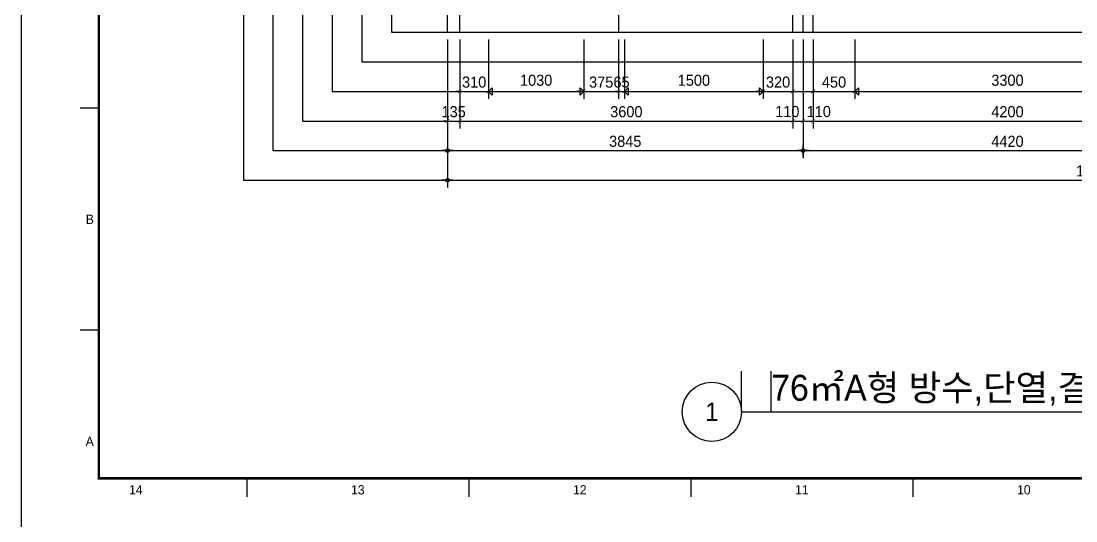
# Model space of a CAD drawing. Header units: millimetres. Extents: x -24416 to 92204, y -190080 to 23760.
# Drawn here: x 50154 to 61557, y 220 to 5622 of the extents above; entities that cross this region are included whole.
import ezdxf
from ezdxf.enums import TextEntityAlignment as Align
from ezdxf.xclip import XClip

# ---------------------------------------------------------------- set-up
doc = ezdxf.new("R2010")
doc.units = ezdxf.units.MM
doc.header["$LTSCALE"] = 50
doc.header["$XCLIPFRAME"] = 0
doc.linetypes.add('AUDIT_D_220706163347-0', pattern=[0])
doc.linetypes.add('CEN', pattern=[62, 60, -1, 0, -1])
doc.layers.get('defpoints').update_dxf_attribs({"color": 139})
for name, color, linetype in [('AA-BORD-FORM', 7, 'Continuous'), ('AA-BORD-TEXT', 3, 'Continuous'), ('AA-XXXX-DIMS', 7, 'Continuous'), ('AA-XXXX-SYMB', 7, 'Continuous'), ('AA-XXXX-TEXT', 3, 'Continuous'), ('ARDM', 7, 'Continuous'), ('CEN_CON', 1, 'CEN'), ('CEN_WALL', 12, 'CEN'), ('DIM', 7, 'AUDIT_D_220706163347-0')]:
    doc.layers.add(name, color=color, linetype=linetype)
doc.layers.add('Defpoint', color=135, linetype='Continuous', plot=False)
doc.layers.add('MC', color=135, linetype='Continuous', plot=False)
doc.styles.add('HAUD01', font='Dotum.ttf')
doc.styles.add('맑은고딕', font='malgun.ttf', dxfattribs={"width": 0.9})
doc.dimstyles.new('DIM_40', dxfattribs={"dimscale": 40, "dimtxt": 3, "dimasz": 1, "dimexe": 2, "dimexo": 2, "dimgap": 1, "dimtad": 1, "dimdec": 0, "dimzin": 0, "dimdsep": 46, "dimtxsty": '맑은고딕', "dimblk1": 'DIMDOT', "dimblk2": 'DIMDOT', "dimsah": 1, "dimcen": 0.09, "dimdle": 2, "dimclrd": 7, "dimclre": 7, "dimclrt": 3, "dimadec": 0, "dimazin": 0, "dimtfac": 1, "dimtdec": 0, "dimtix": 1, "dimtmove": 2, "dimatfit": 3, "dimldrblk": 'DIMDOT', "dimfxl": 2, "dimtolj": 1, "dimtzin": 0, "dimarcsym": 0})
doc.dimstyles.new('MCDIM_40', dxfattribs={"dimscale": 40, "dimtxt": 3, "dimasz": 1, "dimexe": 2, "dimexo": 2, "dimgap": 1, "dimtad": 1, "dimdec": 0, "dimzin": 0, "dimdsep": 46, "dimtxsty": '맑은고딕', "dimblk1": 'ARCHTICK', "dimblk2": 'ARCHTICK', "dimsah": 1, "dimcen": 0.09, "dimdle": 2, "dimclrd": 7, "dimclre": 7, "dimclrt": 3, "dimadec": 0, "dimazin": 0, "dimtfac": 1, "dimtdec": 0, "dimtix": 1, "dimtmove": 2, "dimatfit": 3, "dimldrblk": 'ARCHTICK', "dimfxl": 1, "dimtolj": 1, "dimtzin": 0, "dimarcsym": 0})
doc.dimstyles.new('외부80-WIN', dxfattribs={"dimscale": 40, "dimtxt": 3, "dimasz": 1, "dimexe": 2, "dimexo": 2.5, "dimgap": 1.5, "dimtad": 1, "dimdec": 0, "dimzin": 0, "dimdsep": 46, "dimtxsty": '맑은고딕', "dimblk": 'DO2-2', "dimblk1": 'DO2-2', "dimblk2": 'DIMDOT', "dimcen": 0.09, "dimdle": 2, "dimclrd": 7, "dimclre": 7, "dimclrt": 3, "dimadec": 0, "dimazin": 0, "dimtfac": 1, "dimtdec": 0, "dimtix": 1, "dimtmove": 2, "dimatfit": 3, "dimldrblk": 'DO2-2', "dimfxl": 1, "dimtolj": 1, "dimtzin": 0, "dimarcsym": 0})

# ---------------------------------------------------------------- blocks, each defined once
blk = doc.blocks.new('XR-FORM 청주월명')
at = {"layer": 'AA-BORD-FORM', "color": 2}
for p, q in [((21, 117), (16, 117)), ((21, 57), (16, 57)), ((61, 17), (61, 12)), ((121, 17), (121, 12)), ((181, 17), (181, 12)), ((241, 17), (241, 12))]:
    blk.add_line(p, q, dxfattribs=at)
at = {"layer": 'AA-BORD-FORM', "color": 1}
blk.add_lwpolyline([(0, 0), (841, 0), (841, 594), (0, 594)], close=True, dxfattribs=at)
at = {"layer": 'AA-BORD-FORM', "color": 2, "const_width": 0.682}
blk.add_lwpolyline([(21, 17), (21, 577), (821, 577), (821, 17)], close=True, dxfattribs=at)
at = {"layer": 'AA-BORD-TEXT', "color": 7, "style": 'HAUD01'}
for s, p in [('B', (18.58, 87)), ('A', (18.54, 27)), ('14', (31, 13.9)), ('13', (91, 13.9)), ('12', (151, 13.9)), ('11', (211, 13.9)), ('10', (271, 13.9))]:
    blk.add_text(s, height=2.5, dxfattribs=at).set_placement(p, align=Align.MIDDLE_CENTER)
blk = doc.blocks.new('U-76A(확장)')
at = {"layer": 'CEN_CON'}
for p, q in [((10185, -300), (10185, 10335)), ((14030, -300), (14030, 10335))]:
    blk.add_line(p, q, dxfattribs=at)
at = {"layer": 'CEN_WALL'}
blk.add_line((12180, 1970), (12180, -300), dxfattribs=at)
at = {"layer": 'MC'}
for p, q in [((10075, -300), (10075, 10335)), ((13895, -300), (13895, 10335)), ((10295, -300), (10295, 5430))]:
    blk.add_line(p, q, dxfattribs=at)
blk = doc.blocks.new('U-76A(확장)3')
at = {"layer": 'CEN_CON'}
blk.add_line((14595, 10035), (4720, 10035), dxfattribs=at)
blk = doc.blocks.new('DIMDOT')
at = {"layer": 'AA-XXXX-DIMS'}
for p, q in [((-1.5, 0), (1.5, 0)), ((0, -1.5), (0, 1.5))]:
    blk.add_line(p, q, dxfattribs=at)
for radius in [0.5, 0.25]:
    blk.add_circle((0, 0), radius, dxfattribs=at)
blk = doc.blocks.new('*D646')
at = {"layer": 'defpoints', "color": 0, "transparency": 16777216}
for p in [(7695, -18258), (21725, -18258), (21725, -19858)]:
    blk.add_point(p, dxfattribs=at)
at = {"layer": 'DIM', "color": 7, "lineweight": -2, "transparency": 16777216}
for p, q in [((7695, -18338), (7695, -19938)), ((21725, -18338), (21725, -19938)), ((7735, -19858), (21685, -19858))]:
    blk.add_line(p, q, dxfattribs=at)
at = {"layer": 'DIM', "color": 7, "lineweight": -2, "transparency": 16777216, "xscale": 40, "yscale": 40, "zscale": 40, "rotation": 180}
blk.add_blockref('DIMDOT', (7695, -19858), dxfattribs=at)
at = {"layer": 'DIM', "color": 7, "lineweight": -2, "transparency": 16777216, "xscale": 40, "yscale": 40, "zscale": 40}
blk.add_blockref('DIMDOT', (21725, -19858), dxfattribs=at)
at = {"layer": 'DIM', "color": 3, "transparency": 16777216, "insert": (14710, -19758), "char_height": 120, "attachment_point": 5, "style": 'HAUD01'}
blk.add_mtext('\\A1;14030', dxfattribs=at)
blk = doc.blocks.new('*D647')
at = {"layer": 'defpoints', "color": 0, "transparency": 16777216}
for p in [(7695, -18258), (11540, -18258), (11540, -19538)]:
    blk.add_point(p, dxfattribs=at)
at = {"layer": 'DIM', "color": 7, "lineweight": -2, "transparency": 16777216}
for p, q in [((7695, -18338), (7695, -19618)), ((11540, -18338), (11540, -19618)), ((7735, -19538), (11500, -19538))]:
    blk.add_line(p, q, dxfattribs=at)
at = {"layer": 'DIM', "color": 7, "lineweight": -2, "transparency": 16777216, "xscale": 40, "yscale": 40, "zscale": 40, "rotation": 180}
blk.add_blockref('DIMDOT', (7695, -19538), dxfattribs=at)
at = {"layer": 'DIM', "color": 7, "lineweight": -2, "transparency": 16777216, "xscale": 40, "yscale": 40, "zscale": 40}
blk.add_blockref('DIMDOT', (11540, -19538), dxfattribs=at)
at = {"layer": 'DIM', "color": 3, "transparency": 16777216, "insert": (9618, -19438), "char_height": 120, "attachment_point": 5, "style": 'HAUD01'}
blk.add_mtext('\\A1;3845', dxfattribs=at)
blk = doc.blocks.new('*D648')
at = {"layer": 'defpoints', "color": 0, "transparency": 16777216}
for p in [(11540, -18258), (15960, -18258), (15960, -19538)]:
    blk.add_point(p, dxfattribs=at)
at = {"layer": 'DIM', "color": 7, "lineweight": -2, "transparency": 16777216}
for p, q in [((11540, -18338), (11540, -19618)), ((15960, -18338), (15960, -19618)), ((11580, -19538), (15920, -19538))]:
    blk.add_line(p, q, dxfattribs=at)
at = {"layer": 'DIM', "color": 7, "lineweight": -2, "transparency": 16777216, "xscale": 40, "yscale": 40, "zscale": 40, "rotation": 180}
blk.add_blockref('DIMDOT', (11540, -19538), dxfattribs=at)
at = {"layer": 'DIM', "color": 7, "lineweight": -2, "transparency": 16777216, "xscale": 40, "yscale": 40, "zscale": 40}
blk.add_blockref('DIMDOT', (15960, -19538), dxfattribs=at)
at = {"layer": 'DIM', "color": 3, "transparency": 16777216, "insert": (13750, -19438), "char_height": 120, "attachment_point": 5, "style": 'HAUD01'}
blk.add_mtext('\\A1;4420', dxfattribs=at)
blk = doc.blocks.new('_ArchTick')
at = {"color": 0, "linetype": 'ByBlock', "const_width": 0.15}
blk.add_lwpolyline([(-0.5, -0.5), (0.5, 0.5)], dxfattribs=at)
blk = doc.blocks.new('*D651')
at = {"layer": 'defpoints', "color": 0, "transparency": 16777216}
for p in [(7695, -18258), (7830, -18258), (7830, -19218)]:
    blk.add_point(p, dxfattribs=at)
at = {"layer": 'DIM', "color": 7, "lineweight": -2, "transparency": 16777216}
for p, q in [((7695, -18338), (7695, -19298)), ((7830, -18338), (7830, -19298)), ((7695, -19218), (7655, -19218)), ((7695, -19218), (7830, -19218)), ((7830, -19218), (7870, -19218))]:
    blk.add_line(p, q, dxfattribs=at)
at = {"layer": 'DIM', "color": 7, "lineweight": -2, "transparency": 16777216, "xscale": 40, "yscale": 40, "zscale": 40}
blk.add_blockref('_ArchTick', (7695, -19218), dxfattribs=at)
at = {"layer": 'DIM', "color": 7, "lineweight": -2, "transparency": 16777216, "xscale": 40, "yscale": 40, "zscale": 40, "rotation": 180}
blk.add_blockref('_ArchTick', (7830, -19218), dxfattribs=at)
at = {"layer": 'DIM', "color": 3, "transparency": 16777216, "insert": (7763, -19118), "char_height": 120, "attachment_point": 5, "style": 'HAUD01'}
blk.add_mtext('\\A1;135', dxfattribs=at)
blk = doc.blocks.new('*D652')
at = {"layer": 'defpoints', "color": 0, "transparency": 16777216}
for p in [(7830, -18258), (11430, -18258), (11430, -19218)]:
    blk.add_point(p, dxfattribs=at)
at = {"layer": 'DIM', "color": 7, "lineweight": -2, "transparency": 16777216}
for p, q in [((7830, -18338), (7830, -19298)), ((11430, -18338), (11430, -19298)), ((7750, -19218), (11510, -19218))]:
    blk.add_line(p, q, dxfattribs=at)
at = {"layer": 'DIM', "color": 7, "lineweight": -2, "transparency": 16777216, "xscale": 40, "yscale": 40, "zscale": 40, "rotation": 180}
blk.add_blockref('_ArchTick', (7830, -19218), dxfattribs=at)
at = {"layer": 'DIM', "color": 7, "lineweight": -2, "transparency": 16777216, "xscale": 40, "yscale": 40, "zscale": 40}
blk.add_blockref('_ArchTick', (11430, -19218), dxfattribs=at)
at = {"layer": 'DIM', "color": 3, "transparency": 16777216, "insert": (9630, -19118), "char_height": 120, "attachment_point": 5, "style": 'HAUD01'}
blk.add_mtext('\\A1;3600', dxfattribs=at)
blk = doc.blocks.new('*D653')
at = {"layer": 'defpoints', "color": 0, "transparency": 16777216}
for p in [(11430, -18258), (11540, -18258), (11540, -19218)]:
    blk.add_point(p, dxfattribs=at)
at = {"layer": 'DIM', "color": 7, "lineweight": -2, "transparency": 16777216}
for p, q in [((11430, -18338), (11430, -19298)), ((11540, -18338), (11540, -19298)), ((11350, -19218), (11620, -19218))]:
    blk.add_line(p, q, dxfattribs=at)
at = {"layer": 'DIM', "color": 7, "lineweight": -2, "transparency": 16777216, "xscale": 40, "yscale": 40, "zscale": 40, "rotation": 180}
blk.add_blockref('_ArchTick', (11430, -19218), dxfattribs=at)
at = {"layer": 'DIM', "color": 7, "lineweight": -2, "transparency": 16777216, "xscale": 40, "yscale": 40, "zscale": 40}
blk.add_blockref('_ArchTick', (11540, -19218), dxfattribs=at)
at = {"layer": 'DIM', "color": 3, "transparency": 16777216, "insert": (11370, -19116), "char_height": 120, "attachment_point": 5, "style": 'HAUD01'}
blk.add_mtext('\\A1;110', dxfattribs=at)
blk = doc.blocks.new('*D654')
at = {"layer": 'defpoints', "color": 0, "transparency": 16777216}
for p in [(11540, -18258), (11650, -18258), (11650, -19218)]:
    blk.add_point(p, dxfattribs=at)
at = {"layer": 'DIM', "color": 7, "lineweight": -2, "transparency": 16777216}
for p, q in [((11540, -18338), (11540, -19298)), ((11650, -18338), (11650, -19298)), ((11460, -19218), (11730, -19218))]:
    blk.add_line(p, q, dxfattribs=at)
at = {"layer": 'DIM', "color": 7, "lineweight": -2, "transparency": 16777216, "xscale": 40, "yscale": 40, "zscale": 40, "rotation": 180}
blk.add_blockref('_ArchTick', (11540, -19218), dxfattribs=at)
at = {"layer": 'DIM', "color": 7, "lineweight": -2, "transparency": 16777216, "xscale": 40, "yscale": 40, "zscale": 40}
blk.add_blockref('_ArchTick', (11650, -19218), dxfattribs=at)
at = {"layer": 'DIM', "color": 3, "transparency": 16777216, "insert": (11710, -19116), "char_height": 120, "attachment_point": 5, "style": 'HAUD01'}
blk.add_mtext('\\A1;110', dxfattribs=at)
blk = doc.blocks.new('*D655')
at = {"layer": 'defpoints', "color": 0, "transparency": 16777216}
for p in [(11650, -18258), (15850, -18258), (15850, -19218)]:
    blk.add_point(p, dxfattribs=at)
at = {"layer": 'DIM', "color": 7, "lineweight": -2, "transparency": 16777216}
for p, q in [((11650, -18338), (11650, -19298)), ((15850, -18338), (15850, -19298)), ((11570, -19218), (15930, -19218))]:
    blk.add_line(p, q, dxfattribs=at)
at = {"layer": 'DIM', "color": 7, "lineweight": -2, "transparency": 16777216, "xscale": 40, "yscale": 40, "zscale": 40, "rotation": 180}
blk.add_blockref('_ArchTick', (11650, -19218), dxfattribs=at)
at = {"layer": 'DIM', "color": 7, "lineweight": -2, "transparency": 16777216, "xscale": 40, "yscale": 40, "zscale": 40}
blk.add_blockref('_ArchTick', (15850, -19218), dxfattribs=at)
at = {"layer": 'DIM', "color": 3, "transparency": 16777216, "insert": (13750, -19118), "char_height": 120, "attachment_point": 5, "style": 'HAUD01'}
blk.add_mtext('\\A1;4200', dxfattribs=at)
blk = doc.blocks.new('*D663')
at = {"layer": 'defpoints', "color": 0, "transparency": 16777216}
for p in [(7830, -18258), (8140, -18258), (8140, -18898)]:
    blk.add_point(p, dxfattribs=at)
at = {"layer": 'DIM', "color": 7, "lineweight": -2, "transparency": 16777216}
for p, q in [((7830, -18338), (7830, -18978)), ((8140, -18338), (8140, -18978)), ((7830, -18898), (7790, -18898)), ((7830, -18898), (8140, -18898)), ((8140, -18898), (8180, -18898))]:
    blk.add_line(p, q, dxfattribs=at)
at = {"layer": 'DIM', "color": 7, "lineweight": -2, "transparency": 16777216, "xscale": 40, "yscale": 40, "zscale": 40}
blk.add_blockref('_ArchTick', (7830, -18898), dxfattribs=at)
at = {"layer": 'DIM', "color": 7, "lineweight": -2, "transparency": 16777216, "xscale": 40, "yscale": 40, "zscale": 40, "rotation": 180}
blk.add_blockref('_ArchTick', (8140, -18898), dxfattribs=at)
at = {"layer": 'DIM', "color": 3, "transparency": 16777216, "insert": (7985, -18798), "char_height": 120, "attachment_point": 5, "style": 'HAUD01'}
blk.add_mtext('\\A1;310', dxfattribs=at)
blk = doc.blocks.new('DO2-2')
at = {"layer": 'ARDM'}
blk.add_line((0, 0), (-2, 0), dxfattribs=at)
blk.add_lwpolyline([(-1, -1), (-1, 1), (0, 0)], close=True, dxfattribs=at)
blk = doc.blocks.new('*D664')
at = {"layer": 'defpoints', "color": 0, "transparency": 16777216}
for p in [(8140, -18258), (9170, -18258), (9170, -18898)]:
    blk.add_point(p, dxfattribs=at)
at = {"layer": 'DIM', "color": 7, "lineweight": -2, "transparency": 16777216}
for p, q in [((8140, -18358), (8140, -18978)), ((9170, -18358), (9170, -18978)), ((8180, -18898), (9130, -18898))]:
    blk.add_line(p, q, dxfattribs=at)
at = {"layer": 'DIM', "color": 7, "lineweight": -2, "transparency": 16777216, "xscale": 40, "yscale": 40, "zscale": 40, "rotation": 180}
blk.add_blockref('DO2-2', (8140, -18898), dxfattribs=at)
at = {"layer": 'DIM', "color": 7, "lineweight": -2, "transparency": 16777216, "xscale": 40, "yscale": 40, "zscale": 40}
blk.add_blockref('DO2-2', (9170, -18898), dxfattribs=at)
at = {"layer": 'DIM', "color": 3, "transparency": 16777216, "insert": (8655, -18778), "char_height": 120, "attachment_point": 5, "style": 'HAUD01'}
blk.add_mtext('\\A1;1030', dxfattribs=at)
blk = doc.blocks.new('*D665')
at = {"layer": 'defpoints', "color": 0, "transparency": 16777216}
for p in [(9545, -18258), (9610, -18258), (9610, -18898)]:
    blk.add_point(p, dxfattribs=at)
at = {"layer": 'DIM', "color": 7, "lineweight": -2, "transparency": 16777216}
for p, q in [((9545, -18338), (9545, -18978)), ((9610, -18338), (9610, -18978)), ((9545, -18898), (9505, -18898)), ((9545, -18898), (9610, -18898)), ((9610, -18898), (9650, -18898))]:
    blk.add_line(p, q, dxfattribs=at)
at = {"layer": 'DIM', "color": 7, "lineweight": -2, "transparency": 16777216, "xscale": 40, "yscale": 40, "zscale": 40}
blk.add_blockref('_ArchTick', (9545, -18898), dxfattribs=at)
at = {"layer": 'DIM', "color": 7, "lineweight": -2, "transparency": 16777216, "xscale": 40, "yscale": 40, "zscale": 40, "rotation": 180}
blk.add_blockref('_ArchTick', (9610, -18898), dxfattribs=at)
at = {"layer": 'DIM', "color": 3, "transparency": 16777216, "insert": (9578, -18798), "char_height": 120, "attachment_point": 5, "style": 'HAUD01'}
blk.add_mtext('\\A1;65', dxfattribs=at)
blk = doc.blocks.new('*D666')
at = {"layer": 'defpoints', "color": 0, "transparency": 16777216}
for p in [(9610, -18258), (11110, -18258), (11110, -18898)]:
    blk.add_point(p, dxfattribs=at)
at = {"layer": 'DIM', "color": 7, "lineweight": -2, "transparency": 16777216}
for p, q in [((9610, -18358), (9610, -18978)), ((11110, -18358), (11110, -18978)), ((9650, -18898), (11070, -18898))]:
    blk.add_line(p, q, dxfattribs=at)
at = {"layer": 'DIM', "color": 7, "lineweight": -2, "transparency": 16777216, "xscale": 40, "yscale": 40, "zscale": 40, "rotation": 180}
blk.add_blockref('DO2-2', (9610, -18898), dxfattribs=at)
at = {"layer": 'DIM', "color": 7, "lineweight": -2, "transparency": 16777216, "xscale": 40, "yscale": 40, "zscale": 40}
blk.add_blockref('DO2-2', (11110, -18898), dxfattribs=at)
at = {"layer": 'DIM', "color": 3, "transparency": 16777216, "insert": (10360, -18778), "char_height": 120, "attachment_point": 5, "style": 'HAUD01'}
blk.add_mtext('\\A1;1500', dxfattribs=at)
blk = doc.blocks.new('*D667')
at = {"layer": 'defpoints', "color": 0, "transparency": 16777216}
for p in [(11110, -18258), (11430, -18258), (11430, -18898)]:
    blk.add_point(p, dxfattribs=at)
at = {"layer": 'DIM', "color": 7, "lineweight": -2, "transparency": 16777216}
for p, q in [((11110, -18338), (11110, -18978)), ((11430, -18338), (11430, -18978)), ((11110, -18898), (11070, -18898)), ((11110, -18898), (11430, -18898)), ((11430, -18898), (11470, -18898))]:
    blk.add_line(p, q, dxfattribs=at)
at = {"layer": 'DIM', "color": 7, "lineweight": -2, "transparency": 16777216, "xscale": 40, "yscale": 40, "zscale": 40}
blk.add_blockref('_ArchTick', (11110, -18898), dxfattribs=at)
at = {"layer": 'DIM', "color": 7, "lineweight": -2, "transparency": 16777216, "xscale": 40, "yscale": 40, "zscale": 40, "rotation": 180}
blk.add_blockref('_ArchTick', (11430, -18898), dxfattribs=at)
at = {"layer": 'DIM', "color": 3, "transparency": 16777216, "insert": (11270, -18798), "char_height": 120, "attachment_point": 5, "style": 'HAUD01'}
blk.add_mtext('\\A1;320', dxfattribs=at)
blk = doc.blocks.new('*D668')
at = {"layer": 'defpoints', "color": 0, "transparency": 16777216}
for p in [(11650, -18258), (12100, -18258), (12100, -18898)]:
    blk.add_point(p, dxfattribs=at)
at = {"layer": 'DIM', "color": 7, "lineweight": -2, "transparency": 16777216}
for p, q in [((11650, -18338), (11650, -18978)), ((12100, -18338), (12100, -18978)), ((11570, -18898), (12180, -18898))]:
    blk.add_line(p, q, dxfattribs=at)
at = {"layer": 'DIM', "color": 7, "lineweight": -2, "transparency": 16777216, "xscale": 40, "yscale": 40, "zscale": 40, "rotation": 180}
blk.add_blockref('_ArchTick', (11650, -18898), dxfattribs=at)
at = {"layer": 'DIM', "color": 7, "lineweight": -2, "transparency": 16777216, "xscale": 40, "yscale": 40, "zscale": 40}
blk.add_blockref('_ArchTick', (12100, -18898), dxfattribs=at)
at = {"layer": 'DIM', "color": 3, "transparency": 16777216, "insert": (11875, -18798), "char_height": 120, "attachment_point": 5, "style": 'HAUD01'}
blk.add_mtext('\\A1;450', dxfattribs=at)
blk = doc.blocks.new('*D669')
at = {"layer": 'defpoints', "color": 0, "transparency": 16777216}
for p in [(12100, -18258), (15400, -18258), (15400, -18898)]:
    blk.add_point(p, dxfattribs=at)
at = {"layer": 'DIM', "color": 7, "lineweight": -2, "transparency": 16777216}
for p, q in [((12100, -18358), (12100, -18978)), ((15400, -18358), (15400, -18978)), ((12140, -18898), (15360, -18898))]:
    blk.add_line(p, q, dxfattribs=at)
at = {"layer": 'DIM', "color": 7, "lineweight": -2, "transparency": 16777216, "xscale": 40, "yscale": 40, "zscale": 40, "rotation": 180}
blk.add_blockref('DO2-2', (12100, -18898), dxfattribs=at)
at = {"layer": 'DIM', "color": 7, "lineweight": -2, "transparency": 16777216, "xscale": 40, "yscale": 40, "zscale": 40}
blk.add_blockref('DO2-2', (15400, -18898), dxfattribs=at)
at = {"layer": 'DIM', "color": 3, "transparency": 16777216, "insert": (13750, -18778), "char_height": 120, "attachment_point": 5, "style": 'HAUD01'}
blk.add_mtext('\\A1;3300', dxfattribs=at)
blk = doc.blocks.new('*D677')
at = {"layer": 'defpoints', "color": 0, "transparency": 16777216}
for p in [(9170, -18258), (9545, -18258), (9545, -18898)]:
    blk.add_point(p, dxfattribs=at)
at = {"layer": 'DIM', "color": 7, "lineweight": -2, "transparency": 16777216}
for p, q in [((9170, -18338), (9170, -18978)), ((9545, -18338), (9545, -18978)), ((9090, -18898), (9625, -18898))]:
    blk.add_line(p, q, dxfattribs=at)
at = {"layer": 'DIM', "color": 7, "lineweight": -2, "transparency": 16777216, "xscale": 40, "yscale": 40, "zscale": 40, "rotation": 180}
blk.add_blockref('_ArchTick', (9170, -18898), dxfattribs=at)
at = {"layer": 'DIM', "color": 7, "lineweight": -2, "transparency": 16777216, "xscale": 40, "yscale": 40, "zscale": 40}
blk.add_blockref('_ArchTick', (9545, -18898), dxfattribs=at)
at = {"layer": 'DIM', "color": 3, "transparency": 16777216, "insert": (9358, -18798), "char_height": 120, "attachment_point": 5, "style": 'HAUD01'}
blk.add_mtext('\\A1;375', dxfattribs=at)
blk = doc.blocks.new('DIM-1108')
at = {"layer": 'DIM'}
for base, p1, p2, dimstyle, override, picture, middle in [((7830, -19217.9), (7695, -18257.9), (7830, -18257.9), 'MCDIM_40', {"dimtxsty": 'HAUD01'}, '*D651', (7762.5, -19117.8)), ((21725, -19857.9), (7695, -18257.9), (21725, -18257.9), 'DIM_40', {"dimscale": 40, "dimtxsty": 'HAUD01'}, '*D646', (14710, -19757.8)), ((11540, -19537.9), (7695, -18257.9), (11540, -18257.9), 'DIM_40', {"dimscale": 40, "dimtxsty": 'HAUD01'}, '*D647', (9617.5, -19437.8)), ((11430, -19217.9), (7830, -18257.9), (11430, -18257.9), 'MCDIM_40', {"dimtxsty": 'HAUD01'}, '*D652', (9630, -19117.8)), ((8140, -18897.9), (7830, -18257.9), (8140, -18257.9), 'MCDIM_40', {"dimtxsty": 'HAUD01'}, '*D663', (7985, -18797.8)), ((9170, -18897.9), (8140, -18257.9), (9170, -18257.9), '외부80-WIN', {"dimtxsty": 'HAUD01'}, '*D664', (8655, -18777.8)), ((9545, -18897.9), (9170, -18257.9), (9545, -18257.9), 'MCDIM_40', {"dimtxsty": 'HAUD01'}, '*D677', (9357.5, -18797.8)), ((9610, -18897.9), (9545, -18257.9), (9610, -18257.9), 'MCDIM_40', {"dimtxsty": 'HAUD01'}, '*D665', (9577.5, -18797.8)), ((11110, -18897.9), (9610, -18257.9), (11110, -18257.9), '외부80-WIN', {"dimtxsty": 'HAUD01'}, '*D666', (10360, -18777.8)), ((11430, -18897.9), (11110, -18257.9), (11430, -18257.9), 'MCDIM_40', {"dimtxsty": 'HAUD01'}, '*D667', (11270, -18797.8)), ((15960, -19537.9), (11540, -18257.9), (15960, -18257.9), 'DIM_40', {"dimscale": 40, "dimtxsty": 'HAUD01'}, '*D648', (13750, -19437.8)), ((15850, -19217.9), (11650, -18257.9), (15850, -18257.9), 'MCDIM_40', {"dimtxsty": 'HAUD01'}, '*D655', (13750, -19117.8)), ((12100, -18897.9), (11650, -18257.9), (12100, -18257.9), 'MCDIM_40', {"dimtxsty": 'HAUD01'}, '*D668', (11875, -18797.8)), ((15400, -18897.9), (12100, -18257.9), (15400, -18257.9), '외부80-WIN', {"dimtxsty": 'HAUD01'}, '*D669', (13750, -18777.8))]:
    dim = blk.add_linear_dim(base=base, p1=p1, p2=p2, angle=180, dimstyle=dimstyle, override=override, dxfattribs=at)
    dim.commit()
    dim.dimension.update_dxf_attribs({"geometry": picture, "text_midpoint": middle})
for base, p1, p2, picture, middle in [((11540, -19217.9), (11430, -18257.9), (11540, -18257.9), '*D653', (11369.7, -19115.6)), ((11650, -19217.9), (11540, -18257.9), (11650, -18257.9), '*D654', (11710.4, -19115.6))]:
    dim = blk.add_linear_dim(base=base, p1=p1, p2=p2, angle=180, dimstyle='MCDIM_40', override={"dimtxsty": 'HAUD01'}, dxfattribs=at)
    dim.commit()
    dim.dimension.update_dxf_attribs({"geometry": picture, "text_midpoint": middle, "dimtype": 128})

msp = doc.modelspace()

# ---------------------------------------------------------------- linework, layer by layer
at = {"layer": 'AA-XXXX-SYMB', "color": 3}
msp.add_line((57942, 1399), (66339, 1399), dxfattribs=at)
msp.add_circle((57622, 1399), 320, dxfattribs=at)
at = {"layer": 'Defpoint'}
for p, q in [((57942, 1399), (57942, 1839)), ((58262, 1399), (58262, 1839))]:
    msp.add_line(p, q, dxfattribs=at)
at = {"layer": 'defpoints'}
for points in [[(71724, 20477), (52557, 20477), (52557, 3902), (71724, 3902)], [(71404, 20157), (52877, 20157), (52877, 4222), (71404, 4222)], [(71084, 19837), (53197, 19837), (53197, 4542), (71084, 4542)], [(70764, 19517), (53517, 19517), (53517, 4862), (70764, 4862)], [(70444, 19197), (53837, 19197), (53837, 5182), (70444, 5182)], [(70124, 18877), (54157, 18877), (54157, 5502), (70124, 5502)]]:
    msp.add_lwpolyline(points, close=True, dxfattribs=at)

# ---------------------------------------------------------------- block references
at = {"xscale": 40, "yscale": 40, "zscale": 40}
msp.add_blockref('XR-FORM 청주월명', (50154, 0), dxfattribs=at)
msp.add_blockref('DIM-1108', (47067, 23760))
ref = msp.add_blockref('U-76A(확장)', (68792, 5802), dxfattribs=dict(xscale=-1))
XClip(ref).set_block_clipping_path([(-1332.1523822156, -300), (14635, 13075.0000000001)])
ref = msp.add_blockref('U-76A(확장)3', (65766, 9793), dxfattribs=dict(xscale=-1, rotation=90))
XClip(ref).set_block_clipping_path([(13298.4077166071, -2135), (29625.0000000005, 10105.1364734633)])

# ---------------------------------------------------------------- texts
at = {"layer": 'AA-XXXX-TEXT', "style": 'HAUD01'}
msp.add_text('76㎡A형 방수,단열,결로방지 평면도(확장형)', height=280, dxfattribs=at).set_placement((58262, 1519))
msp.add_text('1', height=200, dxfattribs=at).set_placement((57622, 1399), align=Align.MIDDLE_CENTER)

doc.saveas('drawing.dxf')
